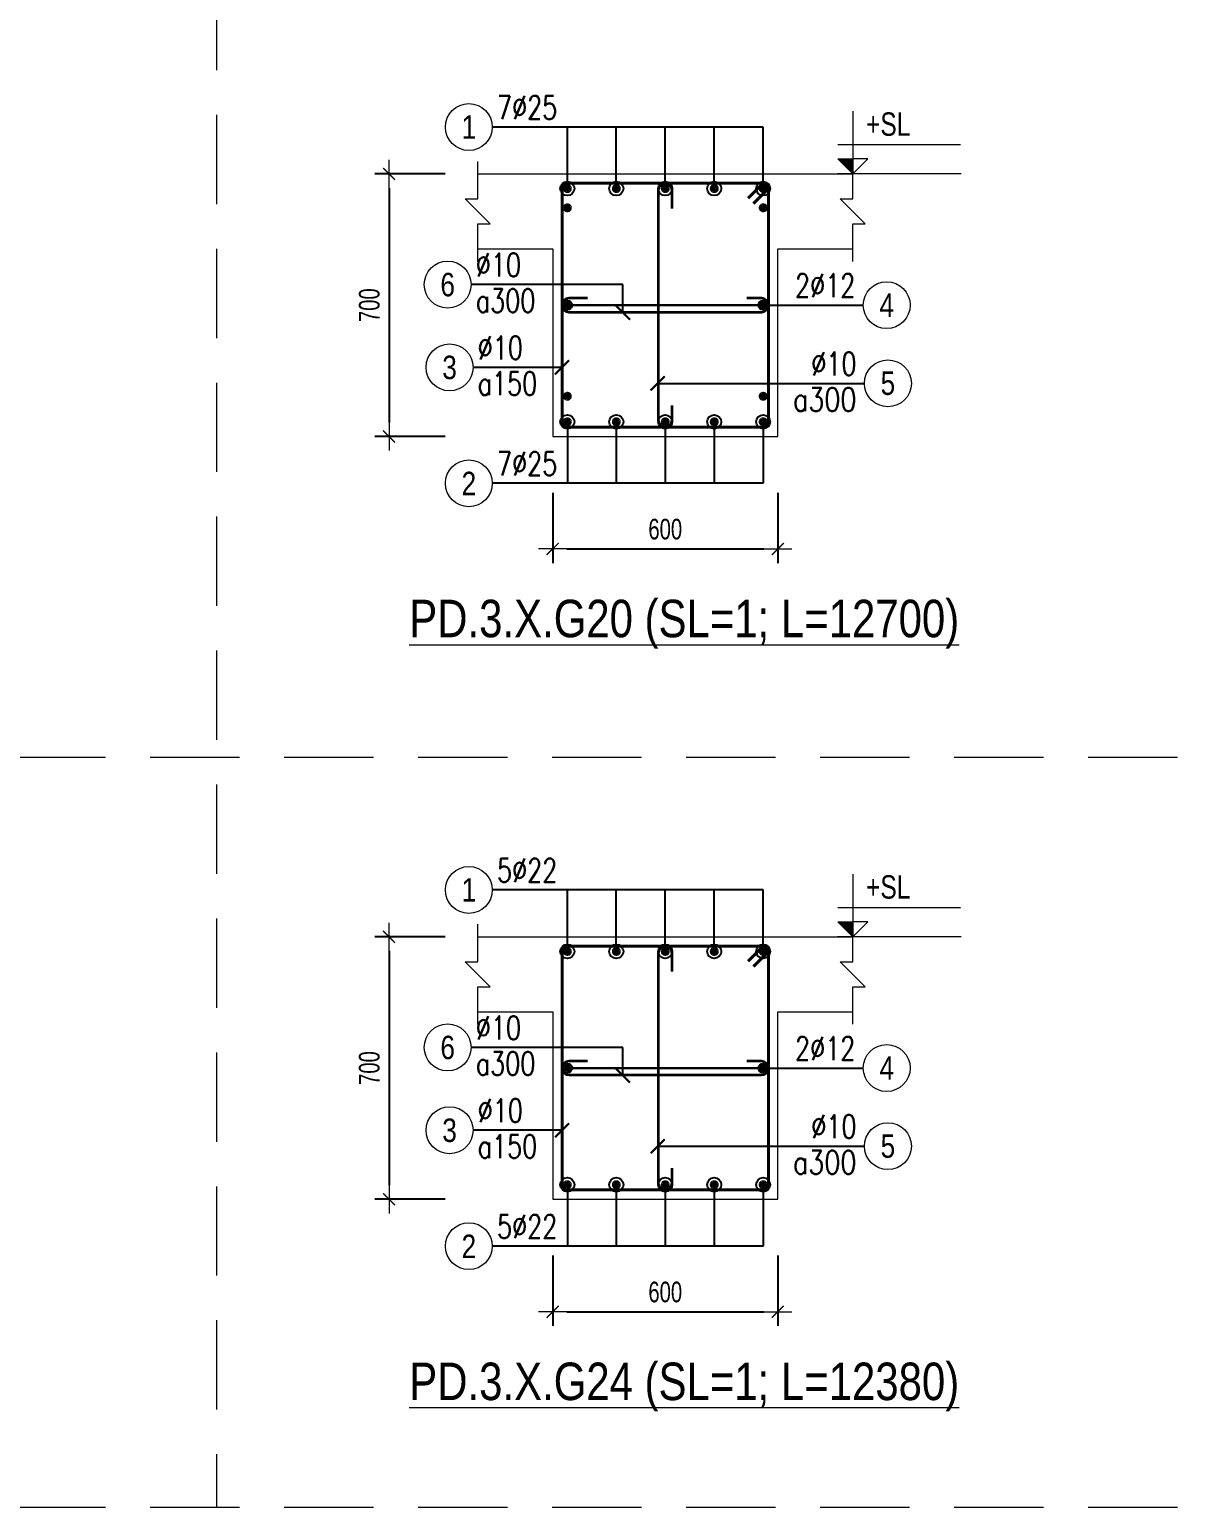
# Model space of a CAD drawing. Header units: millimetres. Extents: x 0 to 264070, y -218202 to 27271.
# Drawn here: x 239985 to 243045, y -195149 to -191208 of the extents above; entities that cross this region are included whole.
import ezdxf
from ezdxf.enums import TextEntityAlignment as Align

# ---------------------------------------------------------------- set-up
doc = ezdxf.new("R2010")
doc.units = ezdxf.units.MM
doc.header["$PDMODE"] = 3
doc.linetypes.add('HIDDEN2', pattern=[4.762499999999999, 3.175, -1.5875])
doc.layers.get('0').update_dxf_attribs({"lineweight": 20})
doc.layers.get('Defpoints').update_dxf_attribs({"color": 151, "lineweight": 9})
for name, color, linetype, lineweight in [('NDC_S_ANNO', 7, 'Continuous', 20), ('NDC_S_CONTINUOUS', 3, 'Continuous', 20), ('NDC_S_DIM', 1, 'Continuous', 15), ('NDC_S_HIDDEN', 8, 'HIDDEN2', 13), ('NDC_S_REBAR', 4, 'Continuous', 35), ('NDC_S_STIRRUP', 4, 'Continuous', 40), ('NDC_S_TEXT SYMBOL', 7, 'Continuous', 20), ('NDC_S_THIN LINE', 8, 'Continuous', 9), ('NDC_S_VN TEXT', 7, 'Continuous', 20)]:
    doc.layers.add(name, color=color, linetype=linetype, lineweight=lineweight)
doc.styles.add('ARIAL', font='arial.ttf', dxfattribs={"width": 0.8})
doc.styles.add('NDC_ANNO', font='', dxfattribs={"width": 0.8})
doc.styles.add('NDC_DIM', font='', dxfattribs={"width": 0.75})
doc.styles.add('NDC_EN TXT', font='romans.shx', dxfattribs={"width": 0.8})
doc.styles.get('NDC_ANNO').set_extended_font_data('Dotum')
doc.styles.get('NDC_DIM').set_extended_font_data('Dotum')
doc.dimstyles.new('NDC_dim_25', dxfattribs={"dimscale": 25, "dimtxt": 2.2, "dimasz": 1.5, "dimexe": 1.5, "dimexo": 2.5, "dimgap": 1, "dimtad": 1, "dimdec": 0, "dimzin": 0, "dimdsep": 46, "dimtxsty": 'NDC_DIM', "dimblk": 'DIMMARK', "dimcen": 0.09, "dimdle": 1.2, "dimclrd": 1, "dimclre": 1, "dimclrt": 3, "dimadec": 0, "dimazin": 0, "dimtfac": 1, "dimtdec": 0, "dimtix": 1, "dimtofl": 0, "dimtmove": 0, "dimatfit": 3, "dimfxl": 6, "dimfxlon": 1, "dimtolj": 1, "dimtzin": 0, "dimarcsym": 0})

# ---------------------------------------------------------------- blocks, each defined once
blk = doc.blocks.new('kata_block_THEP')
at = {"layer": 'NDC_S_REBAR', "color": 0}
for p, q in [((-0.5, 0), (0.5, 0)), ((-0.3535533905960619, 0.353553390592424), (0.3535533905960619, -0.353553390592424)), ((0.3535533905960619, 0.353553390592424), (-0.3535533905960619, -0.353553390592424)), ((0, 0.5), (0, -0.5))]:
    blk.add_line(p, q, dxfattribs=at)
at = {"layer": 'NDC_S_REBAR', "color": 0, "const_width": 0.08333333333333334}
blk.add_lwpolyline([(-0.5, -1.818989403545856e-12, 1), (0.5000000000145519, -1.818989403545856e-12, 1), (-0.5, -1.818989403545856e-12, 1)], format="xyb", dxfattribs=at)
blk = doc.blocks.new('kata_block_TD')
at = {"color": 6, "linetype": 'ByBlock', "lineweight": -2, "style": 'ARIAL', "width": 0.8}
blk.add_attdef('SECTDET2', text='', height=5, dxfattribs=at).set_placement((0, 7.970649532882817), align=Align.CENTER)
at = {"color": 0, "linetype": 'ByBlock', "lineweight": -2, "style": 'ARIAL', "width": 0.8}
blk.add_attdef('SECTDET1', text='', height=5, dxfattribs=at).set_placement((0, 1.470649532882817), align=Align.CENTER)
at = {"color": 3, "lineweight": 25, "style": 'ARIAL', "width": 0.8}
blk.add_attdef('SSCALE', text='', height=2.5, dxfattribs=at).set_placement((0, -3.998868953555331), align=Align.CENTER)
blk = doc.blocks.new('kata_block_CT')
at = {"layer": 'NDC_S_ANNO'}
blk.add_hatch(color=3, dxfattribs=at).paths.add_polyline_path([(0, 1.596954857557648), (-1.612010908633238, 1.596954857557648), (0, 0)])
at = {"layer": 'NDC_S_ANNO', "ltscale": 50}
h = blk.add_hatch(dxfattribs=at)
h.set_pattern_fill('ANSI31', color=256, scale=1.406250541793835, style=0)
h.set_pattern_definition([(45.00000000000001, (0, 5.456968210637569e-12), (-3.157122508925224, 3.157122508925225), [])])
h.paths.add_polyline_path([(0, 1.596954857557648), (0, 0), (1.612010908924276, 1.596954857557648)])
for p, q in [((-1.592704896858777, 3.140833880479477), (11.46947077315417, 3.140833880479477)), ((11.56125648126181, 5.456968210637569e-12), (-1.63869572513795, 5.456968210637569e-12))]:
    blk.add_line(p, q, dxfattribs=at)
for points in [[(0, 6.69495074864426), (0, 0)], [(0, 0), (-1.612010908924276, 1.596954857557648), (0, 1.596954857557648)], [(0, 0), (1.612010908924276, 1.596954857557648), (0, 1.596954857557648)]]:
    blk.add_lwpolyline(points, dxfattribs=at)
at = {"layer": 'NDC_S_ANNO', "color": 8, "ltscale": 50}
blk.add_lwpolyline([(0, 0), (-1.612010908633238, 1.596954857557648), (0, 1.596954857557648)], dxfattribs=at)
at = {"layer": 'NDC_S_TEXT SYMBOL', "color": 3, "style": 'NDC_ANNO', "width": 0.8}
blk.add_attdef('CT', (1.409564409346785, 4.068271311703938), '', height=2.5, dxfattribs=at)
blk = doc.blocks.new('DIMMARK')
at = {"layer": 'NDC_S_DIM', "color": 1}
blk.add_line((-1.5, 0), (1, 0), dxfattribs=at)
at = {"layer": 'NDC_S_DIM', "color": 2, "const_width": 0.1}
blk.add_lwpolyline([(-0.4242640687119285, -0.4242640687119285), (0.4242640687119285, 0.4242640687119285)], dxfattribs=at)
blk = doc.blocks.new('*D611')
at = {"layer": 'Defpoints', "color": 0, "transparency": 16777216}
for p in [(241379.5699531391, -192293.0467164865), (241979.5699531391, -192293.0467164865), (241979.5699531391, -192593.0467164865)]:
    blk.add_point(p, dxfattribs=at)
at = {"layer": 'NDC_S_DIM', "color": 1, "lineweight": -2, "transparency": 16777216}
for p, q in [((241379.5699531391, -192443.0467164865), (241379.5699531391, -192630.5467164865)), ((241979.5699531391, -192443.0467164865), (241979.5699531391, -192630.5467164865)), ((241417.0699531391, -192593.0467164865), (241942.0699531391, -192593.0467164865))]:
    blk.add_line(p, q, dxfattribs=at)
at = {"layer": 'NDC_S_DIM', "color": 1, "lineweight": -2, "transparency": 16777216, "xscale": 37.5, "yscale": 37.5, "zscale": 37.5, "rotation": 180}
blk.add_blockref('DIMMARK', (241379.5699531391, -192593.0467164865), dxfattribs=at)
at = {"layer": 'NDC_S_DIM', "color": 1, "lineweight": -2, "transparency": 16777216, "xscale": 37.5, "yscale": 37.5, "zscale": 37.5}
blk.add_blockref('DIMMARK', (241979.5699531391, -192593.0467164865), dxfattribs=at)
at = {"layer": 'NDC_S_DIM', "color": 3, "transparency": 16777216, "insert": (241679.5699531391, -192540.5467164865), "char_height": 55.00000000000001, "attachment_point": 5, "style": 'NDC_DIM'}
blk.add_mtext('\\A1;600', dxfattribs=at)
blk = doc.blocks.new('*D612')
at = {"layer": 'Defpoints', "color": 0, "transparency": 16777216}
for p in [(241449.2430776834, -191593.0467164865), (240943.2430776834, -192293.0467164865), (241449.2430776834, -192293.0467164865)]:
    blk.add_point(p, dxfattribs=at)
at = {"layer": 'NDC_S_DIM', "color": 1, "lineweight": -2, "transparency": 16777216}
for p, q in [((241093.2430776834, -191593.0467164865), (240905.7430776834, -191593.0467164865)), ((240943.2430776834, -191630.5467164865), (240943.2430776834, -192255.5467164865)), ((241093.2430776834, -192293.0467164865), (240905.7430776834, -192293.0467164865))]:
    blk.add_line(p, q, dxfattribs=at)
at = {"layer": 'NDC_S_DIM', "color": 1, "lineweight": -2, "transparency": 16777216, "xscale": 37.5, "yscale": 37.5, "zscale": 37.5}
for p, rotation in [((240943.2430776834, -191593.0467164865), 90), ((240943.2430776834, -192293.0467164865), 270)]:
    blk.add_blockref('DIMMARK', p, dxfattribs=dict(at, rotation=rotation))
at = {"layer": 'NDC_S_DIM', "color": 3, "transparency": 16777216, "insert": (240890.7430776835, -191943.0467164865), "char_height": 55.00000000000001, "attachment_point": 5, "rotation": 90, "style": 'NDC_DIM'}
blk.add_mtext('\\A1;700', dxfattribs=at)
blk = doc.blocks.new('*U240')
blk.add_circle((-2.5, 0), 2.5)
at = {"layer": 'NDC_S_VN TEXT', "color": 3, "style": 'NDC_EN TXT', "width": 0.75}
blk.add_attdef('DK1', (0.5, 0.8455043070534884), '', height=2.5, dxfattribs=at)
at = {"layer": 'NDC_S_VN TEXT', "color": 7, "style": 'ARIAL', "width": 0.8}
blk.add_attdef('SH2', text='', height=2.5, dxfattribs=at).set_placement((-2.5, 0), align=Align.MIDDLE)
blk = doc.blocks.new('*U241')
blk.add_circle((-2.5, 0), 2.5)
at = {"layer": 'NDC_S_VN TEXT', "color": 3, "style": 'NDC_EN TXT', "width": 0.75}
for tag, p in [('DK1', (0.5, 0.8455043070534884)), ('KC1', (0.5, -2.972544307831413))]:
    blk.add_attdef(tag, p, '', height=2.5, dxfattribs=at)
at = {"layer": 'NDC_S_VN TEXT', "color": 7, "style": 'ARIAL', "width": 0.8}
blk.add_attdef('SH2', text='', height=2.5, dxfattribs=at).set_placement((-2.5, 0), align=Align.MIDDLE)
blk = doc.blocks.new('*U239')
blk.add_circle((2.5, 0), 2.5)
at = {"layer": 'NDC_S_VN TEXT', "color": 3, "style": 'NDC_EN TXT', "width": 0.75}
blk.add_attdef('DK2', text='', height=2.5, dxfattribs=at).set_placement((-0.85, 0.8455043070534884), align=Align.RIGHT)
at = {"layer": 'NDC_S_VN TEXT', "color": 7, "style": 'ARIAL', "width": 0.8}
blk.add_attdef('SH3', text='', height=2.5, dxfattribs=at).set_placement((2.5, 0), align=Align.MIDDLE)
blk = doc.blocks.new('*U321')
blk.add_circle((2.5, 0), 2.5)
at = {"layer": 'NDC_S_VN TEXT', "color": 3, "style": 'NDC_EN TXT'}
for tag, width, p in [('DK2', 0.75, (-0.85, 0.8455043070534884)), ('KC2', 0.8, (-0.85, -2.972544307831413))]:
    blk.add_attdef(tag, text='', height=2.5, dxfattribs=dict(at, width=width)).set_placement(p, align=Align.RIGHT)
at = {"layer": 'NDC_S_VN TEXT', "color": 7, "style": 'ARIAL', "width": 0.8}
blk.add_attdef('SH3', text='', height=2.5, dxfattribs=at).set_placement((2.5, 0), align=Align.MIDDLE)
blk = doc.blocks.new('*D625')
at = {"layer": 'Defpoints', "color": 0, "transparency": 16777216}
for p in [(241379.5699531391, -194327.3544273556), (241979.5699531391, -194327.3544273556), (241979.5699531391, -194627.3544273556)]:
    blk.add_point(p, dxfattribs=at)
at = {"layer": 'NDC_S_DIM', "color": 1, "lineweight": -2, "transparency": 16777216}
for p, q in [((241379.5699531391, -194477.3544273556), (241379.5699531391, -194664.8544273556)), ((241979.5699531391, -194477.3544273556), (241979.5699531391, -194664.8544273556)), ((241417.0699531391, -194627.3544273556), (241942.0699531391, -194627.3544273556))]:
    blk.add_line(p, q, dxfattribs=at)
at = {"layer": 'NDC_S_DIM', "color": 1, "lineweight": -2, "transparency": 16777216, "xscale": 37.5, "yscale": 37.5, "zscale": 37.5, "rotation": 180}
blk.add_blockref('DIMMARK', (241379.5699531391, -194627.3544273556), dxfattribs=at)
at = {"layer": 'NDC_S_DIM', "color": 1, "lineweight": -2, "transparency": 16777216, "xscale": 37.5, "yscale": 37.5, "zscale": 37.5}
blk.add_blockref('DIMMARK', (241979.5699531391, -194627.3544273556), dxfattribs=at)
at = {"layer": 'NDC_S_DIM', "color": 3, "transparency": 16777216, "insert": (241679.5699531391, -194574.8544273556), "char_height": 55.00000000000001, "attachment_point": 5, "style": 'NDC_DIM'}
blk.add_mtext('\\A1;600', dxfattribs=at)
blk = doc.blocks.new('*D626')
at = {"layer": 'Defpoints', "color": 0, "transparency": 16777216}
for p in [(241449.2430776834, -193627.3544273556), (240943.2430776834, -194327.3544273556), (241449.2430776834, -194327.3544273556)]:
    blk.add_point(p, dxfattribs=at)
at = {"layer": 'NDC_S_DIM', "color": 1, "lineweight": -2, "transparency": 16777216}
for p, q in [((241093.2430776834, -193627.3544273556), (240905.7430776834, -193627.3544273556)), ((240943.2430776834, -193664.8544273556), (240943.2430776834, -194289.8544273556)), ((241093.2430776834, -194327.3544273556), (240905.7430776834, -194327.3544273556))]:
    blk.add_line(p, q, dxfattribs=at)
at = {"layer": 'NDC_S_DIM', "color": 1, "lineweight": -2, "transparency": 16777216, "xscale": 37.5, "yscale": 37.5, "zscale": 37.5}
for p, rotation in [((240943.2430776834, -193627.3544273556), 90), ((240943.2430776834, -194327.3544273556), 270)]:
    blk.add_blockref('DIMMARK', p, dxfattribs=dict(at, rotation=rotation))
at = {"layer": 'NDC_S_DIM', "color": 3, "transparency": 16777216, "insert": (240890.7430776835, -193977.3544273556), "char_height": 55.00000000000001, "attachment_point": 5, "rotation": 90, "style": 'NDC_DIM'}
blk.add_mtext('\\A1;700', dxfattribs=at)

msp = doc.modelspace()

# ---------------------------------------------------------------- linework, layer by layer
at = {"layer": 'NDC_S_CONTINUOUS'}
for points in [[(241179.5699531391, -191593.0467164865), (241379.5699531391, -191593.0467164865), (241379.5699531391, -191593.0467164865), (241979.5699531391, -191593.0467164865), (241979.5699531391, -191593.0467164865), (242179.5699531391, -191593.0467164865)], [(241179.5699531391, -191793.0467164865), (241379.5699531391, -191793.0467164865), (241379.5699531391, -192293.0467164865), (241979.5699531391, -192293.0467164865), (241979.5699531391, -191793.0467164865), (242179.5699531391, -191793.0467164865)], [(241179.5699531391, -193627.3544273556), (241379.5699531391, -193627.3544273556), (241379.5699531391, -193627.3544273556), (241979.5699531391, -193627.3544273556), (241979.5699531391, -193627.3544273556), (242179.5699531391, -193627.3544273556)], [(241179.5699531391, -193827.3544273556), (241379.5699531391, -193827.3544273556), (241379.5699531391, -194327.3544273556), (241979.5699531391, -194327.3544273556), (241979.5699531391, -193827.3544273556), (242179.5699531391, -193827.3544273556)]]:
    msp.add_lwpolyline(points, dxfattribs=at)
at = {"layer": 'NDC_S_HIDDEN', "ltscale": 75}
for p, q in [((240483.4511111922, -187149.0592886469), (240483.4511111922, -195149.0592886377)), ((243044.9620485608, -193149.05928864), (225114.385486981, -193149.05928864)), ((243044.9620485608, -195149.0592886377), (225114.385486981, -195149.0592886377))]:
    msp.add_line(p, q, dxfattribs=at)
at = {"layer": 'NDC_S_REBAR'}
for points in [[(241697.9399952332, -191685.3914064198), (241697.9399952332, -191636.47823661, 0.9999999999999999), (241661.0759952332, -191636.47823661), (241661.0759952332, -192249.6147164865, 0.9999999999999999), (241697.9399952332, -192249.6147164865), (241697.9399952332, -192210.3578254776, -0.414213562)], [(241471.915122949, -191924.6147164865), (241423.0019531391, -191924.6147164865, 0.9999999999999999), (241423.0019531391, -191961.4787164866), (241936.1379531391, -191961.4787164866, 0.9999999999999999), (241936.1379531391, -191924.6147164865), (241896.8810621303, -191924.6147164865, -0.414213562)], [(241697.9399952332, -193719.699117289), (241697.9399952332, -193670.7859474791, 0.9999999999999999), (241661.0759952332, -193670.7859474791), (241661.0759952332, -194283.9224273556, 0.9999999999999999), (241697.9399952332, -194283.9224273556), (241697.9399952332, -194244.6655363468, -0.414213562)], [(241471.915122949, -193958.9224273556), (241423.0019531391, -193958.9224273556, 0.9999999999999999), (241423.0019531391, -193995.7864273557), (241936.1379531391, -193995.7864273557, 0.9999999999999999), (241936.1379531391, -193958.9224273556), (241896.8810621303, -193958.9224273556, -0.414213562)]]:
    msp.add_lwpolyline(points, format="xyb", dxfattribs=at)
at = {"layer": 'NDC_S_STIRRUP'}
for points in [[(241900.5699531391, -191658.0467164865), (241940.5699531391, -191618.0467164865, -0.414213562), (241954.5699531391, -191632.0467164865), (241954.5699531391, -192254.0467164865, -0.414213562), (241940.5699531391, -192268.0467164865), (241418.5699531391, -192268.0467164865, -0.414213562), (241404.5699531391, -192254.0467164865), (241404.5699531391, -191632.0467164865, -0.414213562), (241418.5699531391, -191618.0467164865), (241940.5699531391, -191618.0467164865, -0.414213562), (241954.5699531391, -191632.0467164865), (241914.5699531391, -191672.0467164865)], [(241900.5699531391, -193692.3544273556), (241940.5699531391, -193652.3544273556, -0.414213562), (241954.5699531391, -193666.3544273556), (241954.5699531391, -194288.3544273556, -0.414213562), (241940.5699531391, -194302.3544273556), (241418.5699531391, -194302.3544273556, -0.414213562), (241404.5699531391, -194288.3544273556), (241404.5699531391, -193666.3544273556, -0.414213562), (241418.5699531391, -193652.3544273556), (241940.5699531391, -193652.3544273556, -0.414213562), (241954.5699531391, -193666.3544273556), (241914.5699531391, -193706.3544273556)]]:
    msp.add_lwpolyline(points, format="xyb", dxfattribs=at)
at = {"layer": 'NDC_S_THIN LINE'}
for points in [[(241179.5699531391, -191826.3800498199), (241179.5699531391, -191726.3800498199), (241212.9032864725, -191726.3800498199), (241146.2366198058, -191659.7133831532), (241179.5699531391, -191659.7133831532), (241179.5699531391, -191559.7133831532)], [(242179.5699531391, -191826.3800498199), (242179.5699531391, -191726.3800498199), (242212.9032864725, -191726.3800498199), (242146.2366198058, -191659.7133831532), (242179.5699531391, -191659.7133831532), (242179.5699531391, -191559.7133831532)], [(241179.5699531391, -193860.687760689), (241179.5699531391, -193760.687760689), (241212.9032864725, -193760.687760689), (241146.2366198058, -193694.0210940223), (241179.5699531391, -193694.0210940223), (241179.5699531391, -193594.0210940223)], [(242179.5699531391, -193860.687760689), (242179.5699531391, -193760.687760689), (242212.9032864725, -193760.687760689), (242146.2366198058, -193694.0210940223), (242179.5699531391, -193694.0210940223), (242179.5699531391, -193594.0210940223)]]:
    msp.add_lwpolyline(points, dxfattribs=at)

# ---------------------------------------------------------------- block references
at = {"layer": 'NDC_S_REBAR', "color": 3, "xscale": 22, "yscale": 22, "zscale": 22}
for p in [(241418.5699531391, -191632.0467164865), (241418.5699531391, -191943.0467164865), (241418.5699531391, -192254.0467164865), (241418.5699531391, -193666.3544273556), (241418.5699531391, -193977.3544273556), (241418.5699531391, -194288.3544273556)]:
    msp.add_blockref('kata_block_THEP', p, dxfattribs=at)
at = {"layer": 'NDC_S_REBAR', "xscale": 22, "yscale": 22, "zscale": 22}
for p in [(241549.0699531391, -191632.0467164865), (241679.5699531391, -191632.0467164865), (241810.0699531391, -191632.0467164865), (241940.5699531391, -191632.0467164865), (241418.5699531391, -191683.3873550856), (241940.5699531391, -191683.3873550856), (241940.5699531391, -191943.0467164865), (241418.5699531391, -192185.8832004556), (241940.5699531391, -192185.8832004556), (241549.0699531391, -192254.0467164865), (241679.5699531391, -192254.0467164865), (241810.0699531391, -192254.0467164865), (241940.5699531391, -192254.0467164865), (241549.0699531391, -193666.3544273556), (241679.5699531391, -193666.3544273556), (241810.0699531391, -193666.3544273556), (241940.5699531391, -193666.3544273556), (241940.5699531391, -193977.3544273556), (241549.0699531391, -194288.3544273556), (241679.5699531391, -194288.3544273556), (241810.0699531391, -194288.3544273556), (241940.5699531391, -194288.3544273556)]:
    msp.add_blockref('kata_block_THEP', p, dxfattribs=at)
at = {"layer": 'NDC_S_THIN LINE', "xscale": 25, "yscale": 25, "zscale": 25}
for name, p, values in [('*U240', (241218.5699531391, -191468.0467164865), {'SH2': '1', 'DK1': '7%%c25'}), ('*U241', (241162.0699531391, -191888.0467164865), {'SH2': '6', 'DK1': '%%c10', 'KC1': 'a300'}), ('*U239', (242207.4601969367, -191943.0467164865), {'SH3': '4', 'DK2': '2%%c12'}), ('*U241', (241167.0699531391, -192108.8673870961), {'SH2': '3', 'DK1': '%%c10', 'KC1': 'a150'}), ('*U321', (242210.6261520034, -192151.5138446658), {'SH3': '5', 'DK2': '%%c10', 'KC2': 'a300'}), ('*U240', (241218.5699531391, -192418.0467164865), {'SH2': '2', 'DK1': '7%%c25'}), ('*U240', (241218.5699531391, -193502.3544273556), {'SH2': '1', 'DK1': '5%%c22'}), ('*U241', (241162.0699531391, -193922.3544273556), {'SH2': '6', 'DK1': '%%c10', 'KC1': 'a300'}), ('*U239', (242207.4601969367, -193977.3544273556), {'SH3': '4', 'DK2': '2%%c12'}), ('*U241', (241167.0699531391, -194143.1750979652), {'SH2': '3', 'DK1': '%%c10', 'KC1': 'a150'}), ('*U321', (242210.6261520034, -194185.821555535), {'SH3': '5', 'DK2': '%%c10', 'KC2': 'a300'}), ('*U240', (241218.5699531391, -194452.3544273556), {'SH2': '2', 'DK1': '5%%c22'})]:
    msp.add_blockref(name, p, dxfattribs=at).add_auto_attribs(values)
at = {"layer": 'NDC_S_VN TEXT', "xscale": 25, "yscale": 25, "zscale": 25}
for p in [(242179.5699531391, -191593.0467164865), (242179.5699531391, -193627.3544273556)]:
    msp.add_blockref('kata_block_CT', p, dxfattribs=at).add_auto_attribs({'CT': '+SL'})
at = {"layer": 'NDC_S_VN TEXT'}
ref = msp.add_blockref('kata_block_TD', (241730.1627093839, -192857.9523634235), dxfattribs=dict(at, xscale=20, yscale=20, zscale=20))
ref.add_attrib('SECTDET1', '%%uPD.3.X.G20 (SL=1; L=12700)', dxfattribs={"layer": '0', "color": 0, "linetype": 'ByBlock', "lineweight": -2, "height": 100, "style": 'ARIAL', "width": 0.8}).set_placement((241730.1627093839, -192828.5393727658), align=Align.CENTER)
ref = msp.add_blockref('kata_block_TD', (241730.1627093839, -194892.2600742926), dxfattribs=dict(at, xscale=20, yscale=20, zscale=20))
ref.add_attrib('SECTDET1', '%%uPD.3.X.G24 (SL=1; L=12380)', dxfattribs={"layer": '0', "color": 0, "linetype": 'ByBlock', "lineweight": -2, "height": 100, "style": 'ARIAL', "width": 0.8}).set_placement((241730.1627093839, -194862.847083635), align=Align.CENTER)

# ---------------------------------------------------------------- dimensions: what is measured, and where the dimension line sits
at = {"layer": 'NDC_S_DIM'}
for base, p1, p2, picture, middle in [((240943.2430776834, -192293.0467164865), (241449.2430776834, -191593.0467164865), (241449.2430776834, -192293.0467164865), '*D612', (240890.7430776835, -191943.0467164865)), ((240943.2430776834, -194327.3544273556), (241449.2430776834, -193627.3544273556), (241449.2430776834, -194327.3544273556), '*D626', (240890.7430776835, -193977.3544273556))]:
    dim = msp.add_linear_dim(base=base, p1=p1, p2=p2, angle=270, dimstyle='NDC_dim_25', dxfattribs=at)
    dim.commit()
    dim.dimension.update_dxf_attribs({"geometry": picture, "text_midpoint": middle})
for base, p1, p2, picture, middle in [((241979.5699531391, -192593.0467164865), (241379.5699531391, -192293.0467164865), (241979.5699531391, -192293.0467164865), '*D611', (241679.5699531391, -192540.5467164865)), ((241979.5699531391, -194627.3544273556), (241379.5699531391, -194327.3544273556), (241979.5699531391, -194327.3544273556), '*D625', (241679.5699531391, -194574.8544273556))]:
    dim = msp.add_linear_dim(base=base, p1=p1, p2=p2, dimstyle='NDC_dim_25', dxfattribs=at)
    dim.commit()
    dim.dimension.update_dxf_attribs({"geometry": picture, "text_midpoint": middle})

# ---------------------------------------------------------------- leaders
at = {"layer": 'NDC_S_THIN LINE'}
for points, override in [([(241418.5699531391, -191632.0467164865), (241418.5699531391, -191468.0467164865), (241218.5699531391, -191468.0467164865)], {"dimldrblk": 'DotBlank'}), ([(241549.0699531391, -191632.0467164865), (241549.0699531391, -191468.0467164865), (241218.5699531391, -191468.0467164865)], {"dimldrblk": 'DotBlank'}), ([(241679.5699531391, -191632.0467164865), (241679.5699531391, -191468.0467164865), (241218.5699531391, -191468.0467164865)], {"dimldrblk": 'DotBlank'}), ([(241810.0699531391, -191632.0467164865), (241810.0699531391, -191468.0467164865), (241218.5699531391, -191468.0467164865)], {"dimldrblk": 'DotBlank'}), ([(241940.5699531391, -191632.0467164865), (241940.5699531391, -191468.0467164865), (241218.5699531391, -191468.0467164865)], {"dimldrblk": 'DotBlank'}), ([(241566.9032864725, -191963.0467164865), (241566.9032864725, -191888.0467164865), (241162.0699531391, -191888.0467164865)], {"dimldrblk": 'ArchTick'}), ([(241418.5699531391, -191943.0467164865), (241946.5699531391, -191943.0467164865)], {"dimasz": 1, "dimldrblk": 'DotBlank'}), ([(241940.5699531391, -191943.0467164865), (241418.5699531391, -191943.0467164865)], {"dimasz": 1, "dimldrblk": 'DotBlank'}), ([(241940.5699531391, -191943.0467164865), (242207.4601969367, -191943.0467164865)], {"dimldrblk": 'DotSmall'}), ([(241404.5699531391, -192108.8673870961), (241167.0699531391, -192108.8673870961)], {"dimldrblk": 'ArchTick'}), ([(241659.5699531392, -192151.5138446658), (242210.6261520034, -192151.5138446658)], {"dimldrblk": 'ArchTick'}), ([(241418.5699531391, -192254.0467164865), (241418.5699531391, -192418.0467164865), (241218.5699531391, -192418.0467164865)], {"dimldrblk": 'DotBlank'}), ([(241549.0699531391, -192254.0467164865), (241549.0699531391, -192418.0467164865), (241218.5699531391, -192418.0467164865)], {"dimldrblk": 'DotBlank'}), ([(241679.5699531391, -192254.0467164865), (241679.5699531391, -192418.0467164865), (241218.5699531391, -192418.0467164865)], {"dimldrblk": 'DotBlank'}), ([(241810.0699531391, -192254.0467164865), (241810.0699531391, -192418.0467164865), (241218.5699531391, -192418.0467164865)], {"dimldrblk": 'DotBlank'}), ([(241940.5699531391, -192254.0467164865), (241940.5699531391, -192418.0467164865), (241218.5699531391, -192418.0467164865)], {"dimldrblk": 'DotBlank'}), ([(241418.5699531391, -193666.3544273556), (241418.5699531391, -193502.3544273556), (241218.5699531391, -193502.3544273556)], {"dimldrblk": 'DotBlank'}), ([(241549.0699531391, -193666.3544273556), (241549.0699531391, -193502.3544273556), (241218.5699531391, -193502.3544273556)], {"dimldrblk": 'DotBlank'}), ([(241679.5699531391, -193666.3544273556), (241679.5699531391, -193502.3544273556), (241218.5699531391, -193502.3544273556)], {"dimldrblk": 'DotBlank'}), ([(241810.0699531391, -193666.3544273556), (241810.0699531391, -193502.3544273556), (241218.5699531391, -193502.3544273556)], {"dimldrblk": 'DotBlank'}), ([(241940.5699531391, -193666.3544273556), (241940.5699531391, -193502.3544273556), (241218.5699531391, -193502.3544273556)], {"dimldrblk": 'DotBlank'}), ([(241566.9032864725, -193997.3544273556), (241566.9032864725, -193922.3544273556), (241162.0699531391, -193922.3544273556)], {"dimldrblk": 'ArchTick'}), ([(241418.5699531391, -193977.3544273556), (241946.5699531391, -193977.3544273556)], {"dimasz": 1, "dimldrblk": 'DotBlank'}), ([(241940.5699531391, -193977.3544273556), (241418.5699531391, -193977.3544273556)], {"dimasz": 1, "dimldrblk": 'DotBlank'}), ([(241940.5699531391, -193977.3544273556), (242207.4601969367, -193977.3544273556)], {"dimldrblk": 'DotSmall'}), ([(241404.5699531391, -194143.1750979652), (241167.0699531391, -194143.1750979652)], {"dimldrblk": 'ArchTick'}), ([(241659.5699531392, -194185.821555535), (242210.6261520034, -194185.821555535)], {"dimldrblk": 'ArchTick'}), ([(241418.5699531391, -194288.3544273556), (241418.5699531391, -194452.3544273556), (241218.5699531391, -194452.3544273556)], {"dimldrblk": 'DotBlank'}), ([(241549.0699531391, -194288.3544273556), (241549.0699531391, -194452.3544273556), (241218.5699531391, -194452.3544273556)], {"dimldrblk": 'DotBlank'}), ([(241679.5699531391, -194288.3544273556), (241679.5699531391, -194452.3544273556), (241218.5699531391, -194452.3544273556)], {"dimldrblk": 'DotBlank'}), ([(241810.0699531391, -194288.3544273556), (241810.0699531391, -194452.3544273556), (241218.5699531391, -194452.3544273556)], {"dimldrblk": 'DotBlank'}), ([(241940.5699531391, -194288.3544273556), (241940.5699531391, -194452.3544273556), (241218.5699531391, -194452.3544273556)], {"dimldrblk": 'DotBlank'})]:
    msp.add_leader(points, dimstyle='NDC_dim_25', override=override, dxfattribs=at)

doc.saveas('drawing.dxf')
